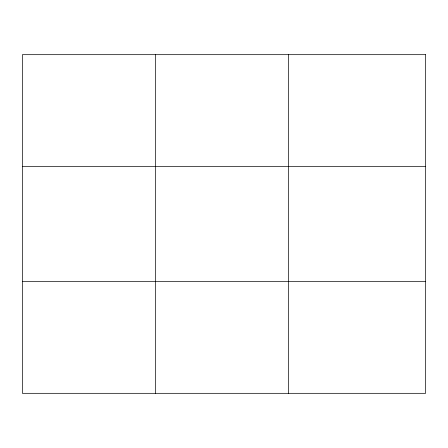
<?xml version="1.0" encoding="UTF-8"?>
<svg xmlns="http://www.w3.org/2000/svg" width="448" height="448" viewBox="0 0 448 448"><rect width="100%" height="100%" fill="white"/><g stroke="black" fill="none" stroke-linecap="round" stroke-linejoin="round"><path stroke-width="0.67" d="M155.456 393.322L155.456 54.678M288.512 393.322L288.512 54.678M22.4 166.432L425.6 166.432M22.4 281.568L425.6 281.568M425.6 54.678L425.6 393.322L22.4 393.322L22.4 54.678L425.6 54.678"/></g></svg>
